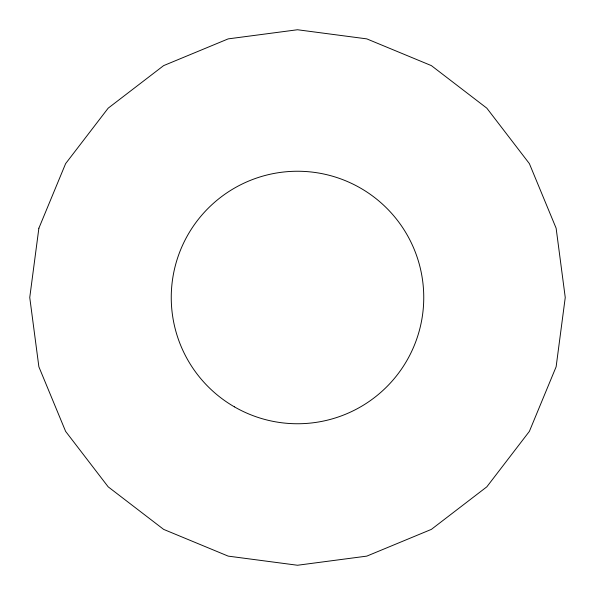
<?xml version="1.0" encoding="UTF-8"?>
<svg xmlns="http://www.w3.org/2000/svg" width="595" height="595" viewBox="0 0 595 595"><rect width="100%" height="100%" fill="white"/><g stroke="black" fill="none" stroke-linecap="round" stroke-linejoin="round"><path stroke-width="0.89" d="M38.876 228.205L29.75 297.5L38.876 366.795L65.621 431.375L108.171 486.829L163.625 529.379L228.205 556.124L297.5 565.25L366.795 556.124L431.375 529.379L486.829 486.829L529.379 431.375L556.124 366.795L565.25 297.5L556.124 228.205L529.379 163.625L486.829 108.171L431.375 65.621L366.795 38.876L297.5 29.75L228.205 38.876L163.625 65.621L108.171 108.171L65.621 163.625L38.876 228.205M234.378 406.839A126.252 126.252 0 0 0 423.752 297.5A126.252 126.252 0 0 0 234.378 188.161A126.252 126.252 0 0 0 234.378 406.839"/></g></svg>
